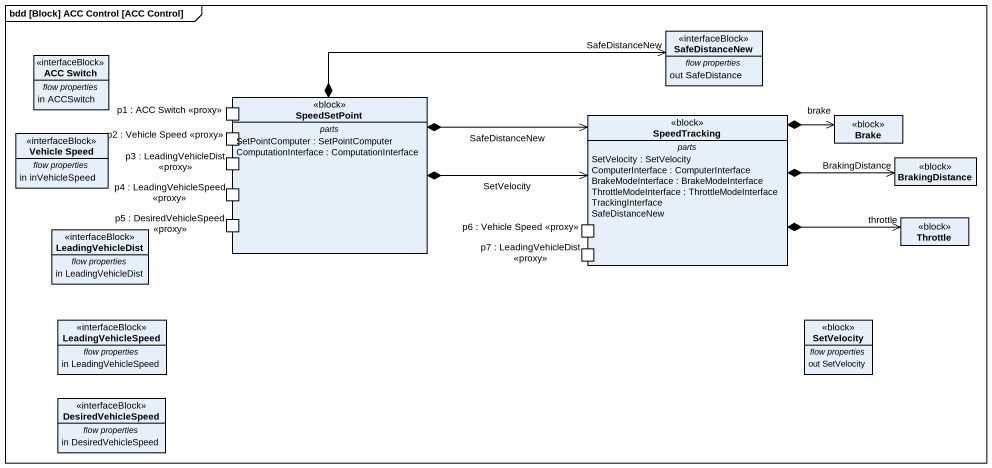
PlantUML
@startuml
mainframe bdd [Block] ACC Control [ACC Control]
hide circle
hide empty members
class "ACC Switch" as ACC_Switch <<interfaceBlock>> {
  -- flow properties --
  in ACCSwitch
}
class SafeDistanceNew <<interfaceBlock>> {
  -- flow properties --
  out SafeDistance
}
class "Vehicle Speed" as Vehicle_Speed <<interfaceBlock>> {
  -- flow properties --
  in inVehicleSpeed
}
class SpeedSetPoint <<block>> {
  -- parts --
  SetPointComputer : SetPointComputer
  ComputationInterface : ComputationInterface
  -- ports --
  p1 : ACC Switch <<proxy>>
  p2 : Vehicle Speed <<proxy>>
  p3 : LeadingVehicleDist <<proxy>>
  p4 : LeadingVehicleSpeed <<proxy>>
  p5 : DesiredVehicleSpeed <<proxy>>
}
class SpeedTracking <<block>> {
  -- parts --
  SetVelocity : SetVelocity
  ComputerInterface : ComputerInterface
  BrakeModeInterface : BrakeModeInterface
  ThrottleModeInterface : ThrottleModeInterface
  TrackingInterface
  SafeDistanceNew
  -- ports --
  p6 : Vehicle Speed <<proxy>>
  p7 : LeadingVehicleDist <<proxy>>
}
class Brake <<block>>
class BrakingDistance <<block>>
class LeadingVehicleDist <<interfaceBlock>> {
  -- flow properties --
  in LeadingVehicleDist
}
class Throttle <<block>>
class LeadingVehicleSpeed <<interfaceBlock>> {
  -- flow properties --
  in LeadingVehicleSpeed
}
class SetVelocity <<block>> {
  -- flow properties --
  out SetVelocity
}
class DesiredVehicleSpeed <<interfaceBlock>> {
  -- flow properties --
  in DesiredVehicleSpeed
}
SpeedSetPoint *-right-> "SafeDistanceNew" SafeDistanceNew
SpeedSetPoint *-right-> SpeedTracking : SetVelocity
SpeedSetPoint *-right-> SpeedTracking : SafeDistanceNew
SpeedTracking *-right-> "brake" Brake
SpeedTracking *-right-> "BrakingDistance" BrakingDistance
SpeedTracking *-right-> "throttle" Throttle
@enduml
